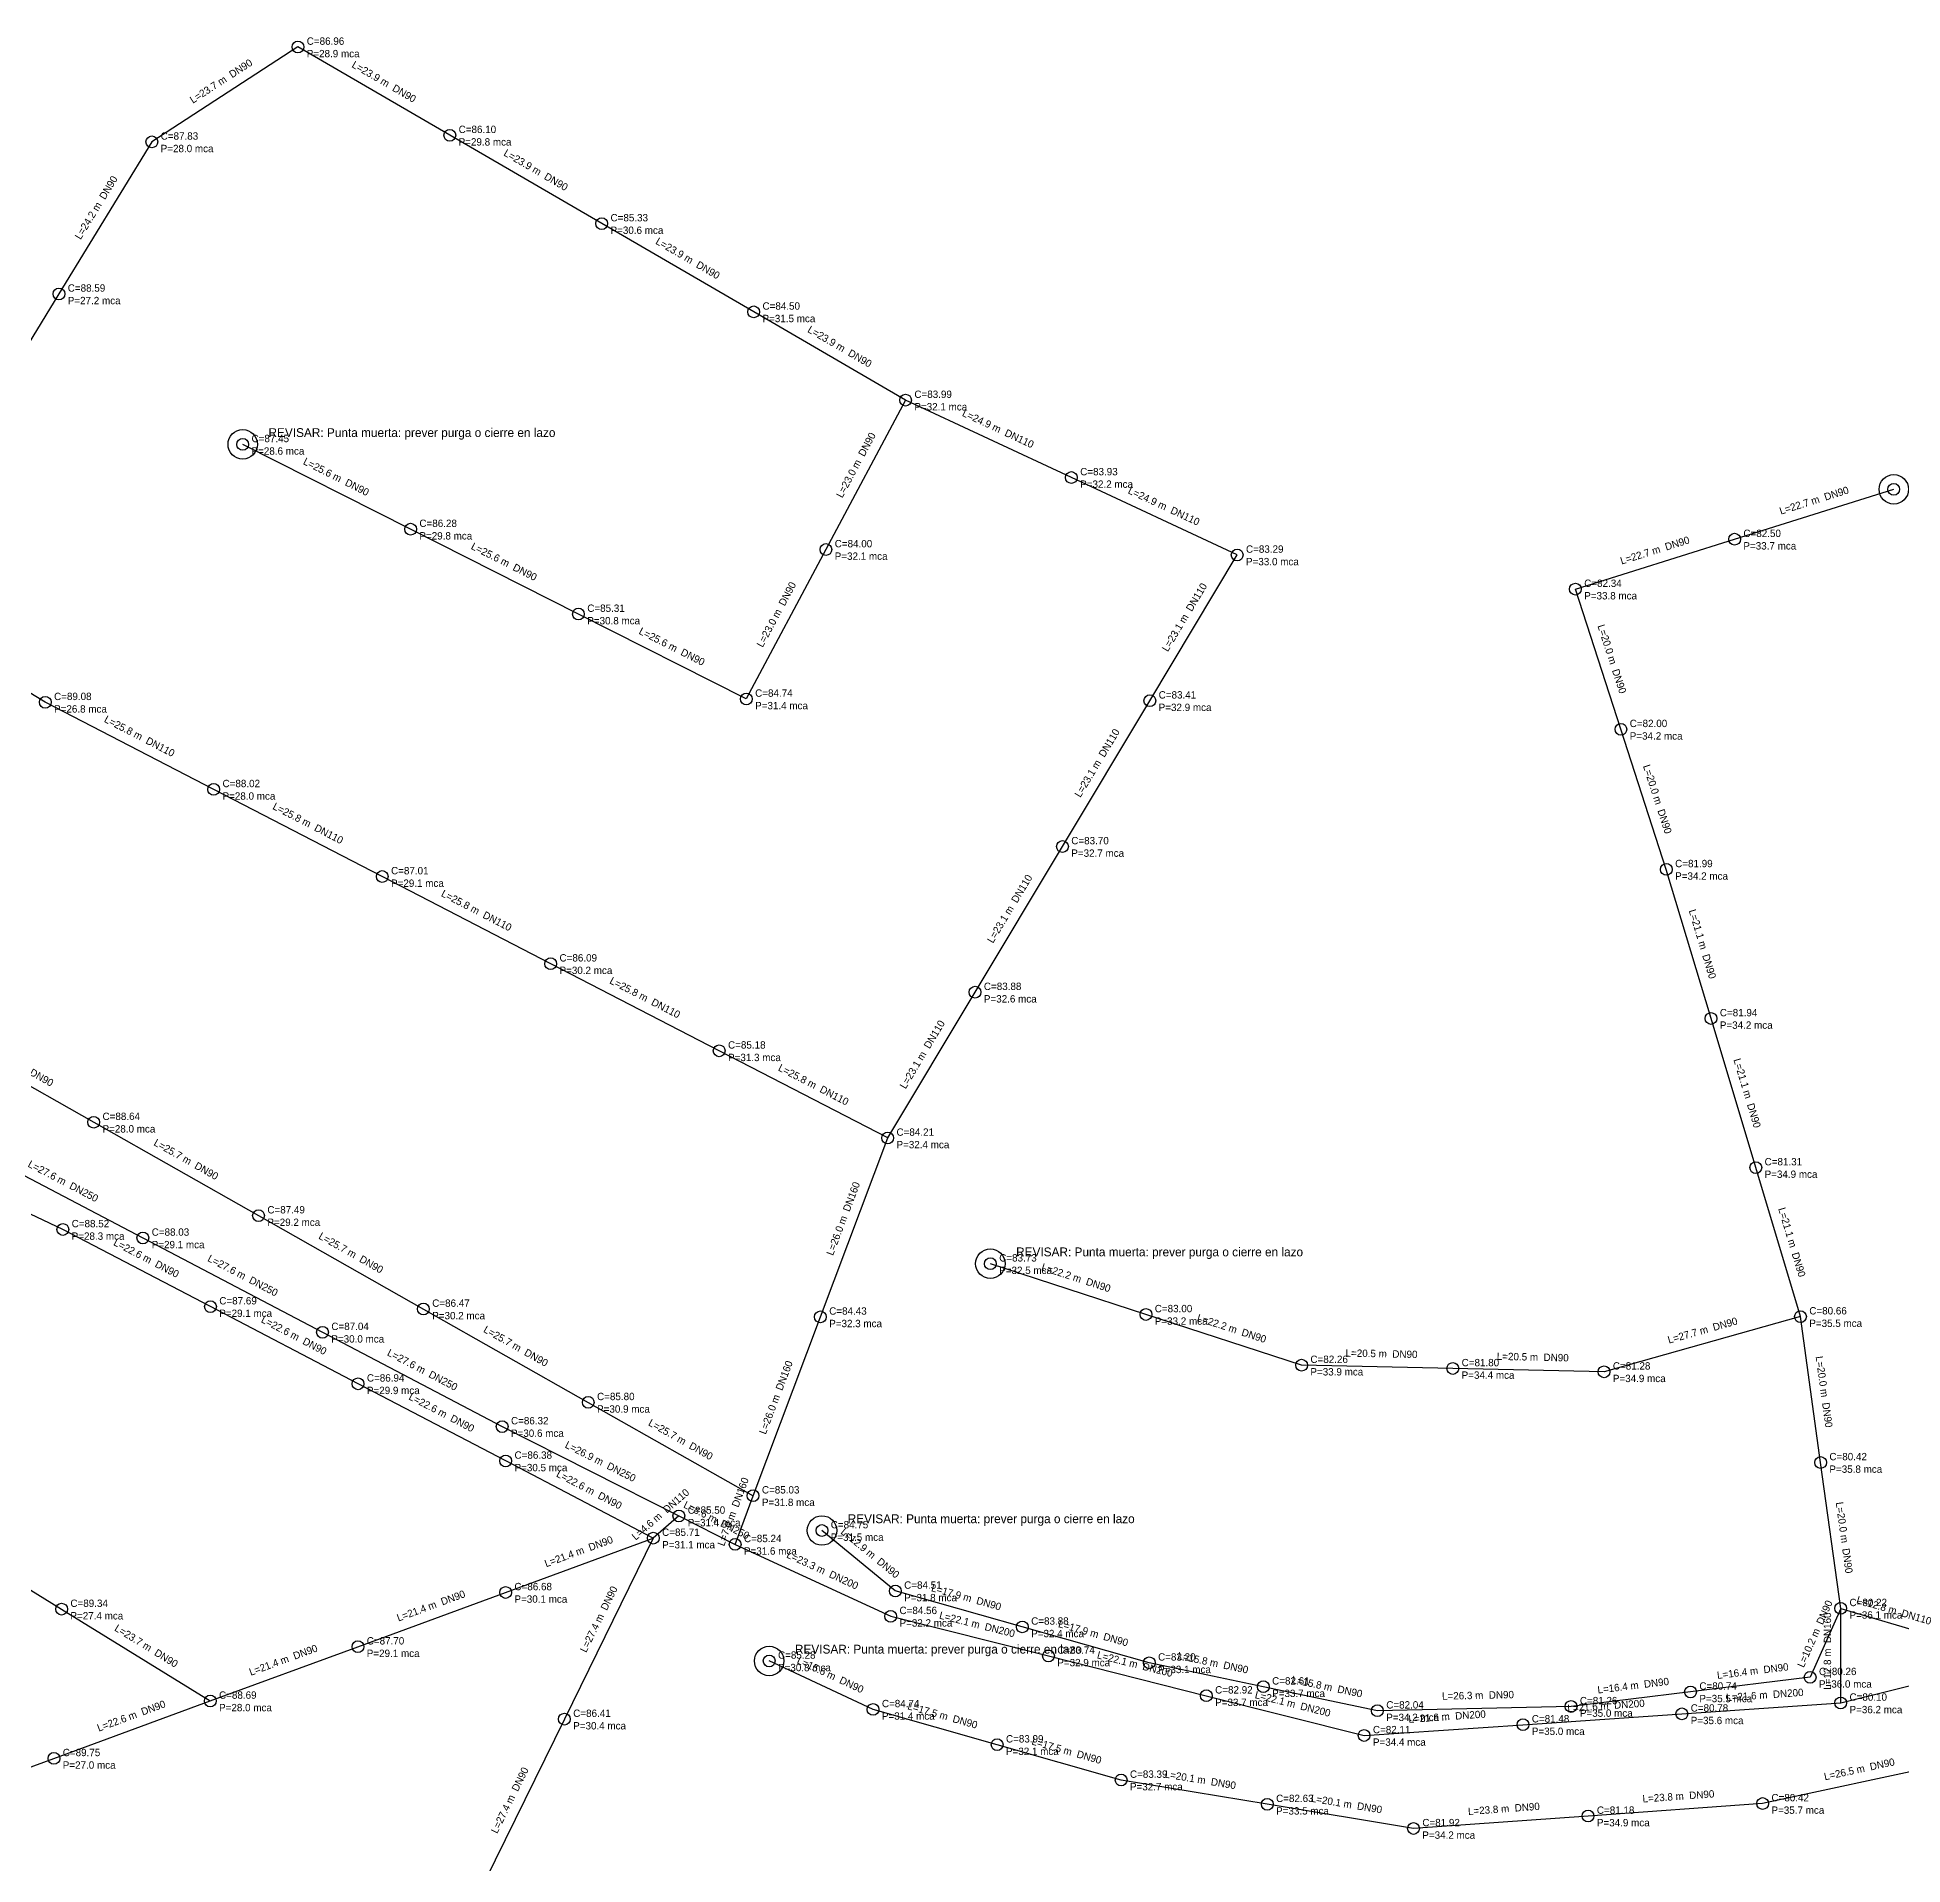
# Model space of a CAD drawing. Extents: x 308163 to 309183, y 8622711 to 8623256.
# Drawn here: x 308558.6 to 308812, y 8622874.6 to 8623122.8 of the extents above; entities that cross this region are included whole.
import ezdxf

# ---------------------------------------------------------------- set-up
doc = ezdxf.new("R2010")
doc.units = 0
for name, color, linetype in [('EPANET_NODO_P_25_35', 3, 'CONTINUOUS'), ('EPANET_NODO_P_mayor35', 4, 'CONTINUOUS'), ('EPANET_NODO_TXT', 7, 'CONTINUOUS'), ('EPANET_REVISAR', 6, 'CONTINUOUS'), ('EPANET_TUBO_DN110', 4, 'CONTINUOUS'), ('EPANET_TUBO_DN160', 3, 'CONTINUOUS'), ('EPANET_TUBO_DN200', 2, 'CONTINUOUS'), ('EPANET_TUBO_DN250', 1, 'CONTINUOUS'), ('EPANET_TUBO_DN90', 6, 'CONTINUOUS'), ('EPANET_TUBO_TXT', 8, 'CONTINUOUS')]:
    doc.layers.add(name, color=color, linetype=linetype)

msp = doc.modelspace()

# ---------------------------------------------------------------- linework, layer by layer
at = {"layer": 'EPANET_NODO_P_25_35'}
for centre in [(308593.99, 8623121.51), (308614.62, 8623109.52), (308574.15, 8623108.62), (308635.25, 8623097.52), (308561.53, 8623087.97), (308655.89, 8623085.53), (308676.52, 8623073.54), (308586.49, 8623067.53), (308699.04, 8623063.03), (308810.74, 8623061.43), (308609.29, 8623056.01), (308665.7, 8623053.25), (308789.12, 8623054.65), (308721.56, 8623052.51), (308767.5, 8623047.87), (308632.09, 8623044.48), (308654.89, 8623032.95), (308709.7, 8623032.71), (308559.67, 8623032.5), (308773.68, 8623028.83), (308582.55, 8623020.67), (308697.83, 8623012.91), (308605.44, 8623008.83), (308779.85, 8623009.8), (308628.32, 8622996.99), (308685.96, 8622993.12), (308785.92, 8622989.55), (308651.21, 8622985.16), (308566.25, 8622975.46), (308674.09, 8622973.32), (308792, 8622969.3), (308588.64, 8622962.77), (308562.06, 8622960.89), (308572.93, 8622959.74), (308688.04, 8622956.24), (308582.11, 8622950.41), (308611.03, 8622950.09), (308709.17, 8622949.35), (308597.33, 8622946.93), (308664.95, 8622949.02), (308730.31, 8622942.46), (308750.85, 8622942.01), (308771.39, 8622941.56), (308602.16, 8622939.93), (308633.42, 8622937.41), (308621.73, 8622934.12), (308622.21, 8622929.45), (308655.81, 8622924.73), (308645.73, 8622921.98), (308642.26, 8622918.97), (308665.16, 8622920), (308653.37, 8622918.12), (308622.2, 8622911.59), (308675.13, 8622911.79), (308561.89, 8622909.32), (308674.5, 8622908.35), (308692.38, 8622906.91), (308602.14, 8622904.22), (308658, 8622902.29), (308695.93, 8622902.96), (308709.62, 8622902.03), (308725.11, 8622898.78), (308582.08, 8622896.85), (308717.37, 8622897.56), (308630.18, 8622894.38), (308672.11, 8622895.7), (308740.61, 8622895.52), (308760.38, 8622893.63), (308688.96, 8622890.91), (308738.8, 8622892.16), (308560.85, 8622889.05), (308705.8, 8622886.11), (308725.65, 8622882.82), (308769.22, 8622881.22), (308745.51, 8622879.53)]:
    msp.add_circle(centre, 0.8, dxfattribs=at)
at = {"layer": 'EPANET_NODO_P_mayor35'}
for centre in [(308798.07, 8622949.05), (308800.8, 8622929.24), (308803.53, 8622909.43), (308799.38, 8622900.06), (308766.91, 8622896.1), (308783.14, 8622898.08), (308803.53, 8622896.58), (308781.96, 8622895.1), (308792.93, 8622882.92)]:
    msp.add_circle(centre, 0.8, dxfattribs=at)
at = {"layer": 'EPANET_REVISAR'}
for centre in [(308586.492, 8623067.534), (308810.742, 8623061.43), (308688.037, 8622956.245), (308665.163, 8622919.999), (308657.997, 8622902.286)]:
    msp.add_circle(centre, 2, dxfattribs=at)
at = {"layer": 'EPANET_TUBO_DN110'}
for p, q in [((308699.04, 8623063.03), (308676.52, 8623073.54)), ((308721.56, 8623052.51), (308699.04, 8623063.03)), ((308709.7, 8623032.71), (308721.56, 8623052.51)), ((308559.67, 8623032.5), (308536.28, 8623046.68)), ((308582.55, 8623020.67), (308559.67, 8623032.5)), ((308697.83, 8623012.91), (308709.7, 8623032.71)), ((308605.44, 8623008.83), (308582.55, 8623020.67)), ((308685.96, 8622993.12), (308697.83, 8623012.91)), ((308628.32, 8622996.99), (308605.44, 8623008.83)), ((308651.21, 8622985.16), (308628.32, 8622996.99)), ((308674.09, 8622973.32), (308685.96, 8622993.12)), ((308674.09, 8622973.32), (308651.21, 8622985.16)), ((308645.73, 8622921.98), (308642.26, 8622918.97)), ((308803.53, 8622909.43), (308815.84, 8622905.77))]:
    msp.add_line(p, q, dxfattribs=at)
at = {"layer": 'EPANET_TUBO_DN160'}
for p, q in [((308664.95, 8622949.02), (308674.09, 8622973.32)), ((308655.81, 8622924.73), (308664.95, 8622949.02)), ((308653.37, 8622918.12), (308655.81, 8622924.73)), ((308803.53, 8622896.58), (308803.53, 8622909.43)), ((308803.53, 8622896.58), (308830.39, 8622903.26))]:
    msp.add_line(p, q, dxfattribs=at)
at = {"layer": 'EPANET_TUBO_DN200'}
for p, q in [((308653.37, 8622918.12), (308674.5, 8622908.35)), ((308674.5, 8622908.35), (308695.93, 8622902.96)), ((308695.93, 8622902.96), (308717.37, 8622897.56)), ((308717.37, 8622897.56), (308738.8, 8622892.16)), ((308760.38, 8622893.63), (308781.96, 8622895.1)), ((308781.96, 8622895.1), (308803.53, 8622896.58)), ((308738.8, 8622892.16), (308760.38, 8622893.63))]:
    msp.add_line(p, q, dxfattribs=at)
at = {"layer": 'EPANET_TUBO_DN250'}
for p, q in [((308548.53, 8622972.55), (308572.93, 8622959.74)), ((308572.93, 8622959.74), (308597.33, 8622946.93)), ((308597.33, 8622946.93), (308621.73, 8622934.12)), ((308621.73, 8622934.12), (308645.73, 8622921.98)), ((308645.73, 8622921.98), (308653.37, 8622918.12))]:
    msp.add_line(p, q, dxfattribs=at)
at = {"layer": 'EPANET_TUBO_DN90'}
for p, q in [((308593.99, 8623121.51), (308574.15, 8623108.62)), ((308614.62, 8623109.52), (308593.99, 8623121.51)), ((308635.25, 8623097.52), (308614.62, 8623109.52)), ((308574.15, 8623108.62), (308561.53, 8623087.97)), ((308655.89, 8623085.53), (308635.25, 8623097.52)), ((308561.53, 8623087.97), (308548.9, 8623067.33)), ((308676.52, 8623073.54), (308655.89, 8623085.53)), ((308676.52, 8623073.54), (308665.7, 8623053.25)), ((308609.29, 8623056.01), (308586.49, 8623067.53)), ((308789.12, 8623054.65), (308810.74, 8623061.43)), ((308632.09, 8623044.48), (308609.29, 8623056.01)), ((308767.5, 8623047.87), (308789.12, 8623054.65)), ((308665.7, 8623053.25), (308654.89, 8623032.95)), ((308773.68, 8623028.83), (308767.5, 8623047.87)), ((308654.89, 8623032.95), (308632.09, 8623044.48)), ((308779.85, 8623009.8), (308773.68, 8623028.83)), ((308785.92, 8622989.55), (308779.85, 8623009.8)), ((308543.86, 8622988.14), (308566.25, 8622975.46)), ((308792, 8622969.3), (308785.92, 8622989.55)), ((308566.25, 8622975.46), (308588.64, 8622962.77)), ((308562.06, 8622960.89), (308539.63, 8622971.49)), ((308798.07, 8622949.05), (308792, 8622969.3)), ((308588.64, 8622962.77), (308611.03, 8622950.09)), ((308582.11, 8622950.41), (308562.06, 8622960.89)), ((308709.17, 8622949.35), (308688.04, 8622956.24)), ((308602.16, 8622939.93), (308582.11, 8622950.41)), ((308611.03, 8622950.09), (308633.42, 8622937.41)), ((308730.31, 8622942.46), (308709.17, 8622949.35)), ((308798.07, 8622949.05), (308771.39, 8622941.56)), ((308800.8, 8622929.24), (308798.07, 8622949.05)), ((308750.85, 8622942.01), (308730.31, 8622942.46)), ((308622.21, 8622929.45), (308602.16, 8622939.93)), ((308771.39, 8622941.56), (308750.85, 8622942.01)), ((308633.42, 8622937.41), (308655.81, 8622924.73)), ((308642.26, 8622918.97), (308622.21, 8622929.45)), ((308803.53, 8622909.43), (308800.8, 8622929.24)), ((308541.7, 8622921.8), (308561.89, 8622909.32)), ((308675.13, 8622911.79), (308665.16, 8622920)), ((308622.2, 8622911.59), (308642.26, 8622918.97)), ((308642.26, 8622918.97), (308630.18, 8622894.38)), ((308602.14, 8622904.22), (308622.2, 8622911.59)), ((308692.38, 8622906.91), (308675.13, 8622911.79)), ((308803.53, 8622909.43), (308799.38, 8622900.06)), ((308561.89, 8622909.32), (308582.08, 8622896.85)), ((308709.62, 8622902.03), (308692.38, 8622906.91)), ((308582.08, 8622896.85), (308602.14, 8622904.22)), ((308672.11, 8622895.7), (308658, 8622902.29)), ((308725.11, 8622898.78), (308709.62, 8622902.03)), ((308799.38, 8622900.06), (308783.14, 8622898.08)), ((308560.85, 8622889.05), (308582.08, 8622896.85)), ((308740.61, 8622895.52), (308725.11, 8622898.78)), ((308783.14, 8622898.08), (308766.91, 8622896.1)), ((308630.18, 8622894.38), (308618.09, 8622869.79)), ((308688.96, 8622890.91), (308672.11, 8622895.7)), ((308766.91, 8622896.1), (308740.61, 8622895.52)), ((308705.8, 8622886.11), (308688.96, 8622890.91)), ((308539.62, 8622881.25), (308560.85, 8622889.05)), ((308818.88, 8622888.5), (308792.93, 8622882.92)), ((308725.65, 8622882.82), (308705.8, 8622886.11)), ((308745.51, 8622879.53), (308725.65, 8622882.82)), ((308792.93, 8622882.92), (308769.22, 8622881.22)), ((308769.22, 8622881.22), (308745.51, 8622879.53))]:
    msp.add_line(p, q, dxfattribs=at)

# ---------------------------------------------------------------- texts
at = {"layer": 'EPANET_NODO_TXT'}
for s, p in [('C=86.96', (308595.19, 8623121.81)), ('P=28.9 mca', (308595.19, 8623120.11)), ('C=87.83', (308575.35, 8623108.92)), ('C=86.10', (308615.82, 8623109.82)), ('P=28.0 mca', (308575.35, 8623107.22)), ('P=29.8 mca', (308615.82, 8623108.12)), ('C=85.33', (308636.45, 8623097.82)), ('P=30.6 mca', (308636.45, 8623096.12)), ('C=88.59', (308562.73, 8623088.27)), ('P=27.2 mca', (308562.73, 8623086.57)), ('C=84.50', (308657.09, 8623085.83)), ('P=31.5 mca', (308657.09, 8623084.13)), ('C=83.99', (308677.72, 8623073.84)), ('P=32.1 mca', (308677.72, 8623072.14)), ('C=87.45', (308587.69, 8623067.83)), ('P=28.6 mca', (308587.69, 8623066.13)), ('C=83.93', (308700.24, 8623063.33)), ('P=32.2 mca', (308700.24, 8623061.63)), ('C=86.28', (308610.49, 8623056.31)), ('P=29.8 mca', (308610.49, 8623054.61)), ('C=84.00', (308666.9, 8623053.55)), ('C=83.29', (308722.76, 8623052.81)), ('C=82.50', (308790.32, 8623054.95)), ('P=33.7 mca', (308790.32, 8623053.25)), ('P=32.1 mca', (308666.9, 8623051.85)), ('P=33.0 mca', (308722.76, 8623051.11)), ('C=82.34', (308768.7, 8623048.17)), ('P=33.8 mca', (308768.7, 8623046.47)), ('C=85.31', (308633.29, 8623044.78)), ('P=30.8 mca', (308633.29, 8623043.08)), ('C=89.08', (308560.87, 8623032.8)), ('C=84.74', (308656.09, 8623033.25)), ('C=83.41', (308710.9, 8623033.01)), ('P=26.8 mca', (308560.87, 8623031.1)), ('P=31.4 mca', (308656.09, 8623031.55)), ('P=32.9 mca', (308710.9, 8623031.31)), ('C=82.00', (308774.88, 8623029.13)), ('P=34.2 mca', (308774.88, 8623027.43)), ('C=88.02', (308583.75, 8623020.97)), ('P=28.0 mca', (308583.75, 8623019.27)), ('C=83.70', (308699.03, 8623013.21)), ('P=32.7 mca', (308699.03, 8623011.51)), ('C=81.99', (308781.05, 8623010.1)), ('C=87.01', (308606.64, 8623009.13)), ('P=29.1 mca', (308606.64, 8623007.43)), ('P=34.2 mca', (308781.05, 8623008.4)), ('C=86.09', (308629.52, 8622997.29)), ('P=30.2 mca', (308629.52, 8622995.59)), ('C=83.88', (308687.16, 8622993.42)), ('P=32.6 mca', (308687.16, 8622991.72)), ('C=81.94', (308787.12, 8622989.85)), ('P=34.2 mca', (308787.12, 8622988.15)), ('C=85.18', (308652.41, 8622985.46)), ('P=31.3 mca', (308652.41, 8622983.76)), ('C=88.64', (308567.45, 8622975.76)), ('P=28.0 mca', (308567.45, 8622974.06)), ('C=84.21', (308675.29, 8622973.62)), ('P=32.4 mca', (308675.29, 8622971.92)), ('C=81.31', (308793.2, 8622969.6)), ('P=34.9 mca', (308793.2, 8622967.9)), ('C=87.49', (308589.84, 8622963.07)), ('C=88.52', (308563.26, 8622961.19)), ('P=28.3 mca', (308563.26, 8622959.49)), ('C=88.03', (308574.13, 8622960.04)), ('P=29.2 mca', (308589.84, 8622961.37)), ('P=29.1 mca', (308574.13, 8622958.34)), ('C=83.73', (308689.24, 8622956.54)), ('P=32.5 mca', (308689.24, 8622954.84)), ('C=87.69', (308583.31, 8622950.71)), ('P=29.1 mca', (308583.31, 8622949.01)), ('C=86.47', (308612.23, 8622950.39)), ('C=84.43', (308666.15, 8622949.32)), ('C=83.00', (308710.37, 8622949.65)), ('C=80.66', (308799.27, 8622949.35)), ('C=87.04', (308598.53, 8622947.23)), ('P=30.2 mca', (308612.23, 8622948.69)), ('P=32.3 mca', (308666.15, 8622947.62)), ('P=33.2 mca', (308710.37, 8622947.95)), ('P=35.5 mca', (308799.27, 8622947.65)), ('P=30.0 mca', (308598.53, 8622945.53)), ('C=82.26', (308731.51, 8622942.76)), ('C=81.80', (308752.05, 8622942.31)), ('C=81.28', (308772.59, 8622941.86)), ('C=86.94', (308603.36, 8622940.23)), ('P=33.9 mca', (308731.51, 8622941.06)), ('P=34.4 mca', (308752.05, 8622940.61)), ('P=34.9 mca', (308772.59, 8622940.16)), ('P=29.9 mca', (308603.36, 8622938.53)), ('C=85.80', (308634.62, 8622937.71)), ('C=86.32', (308622.93, 8622934.42)), ('P=30.9 mca', (308634.62, 8622936.01)), ('P=30.6 mca', (308622.93, 8622932.72)), ('C=86.38', (308623.41, 8622929.75)), ('C=80.42', (308802, 8622929.54)), ('P=30.5 mca', (308623.41, 8622928.05)), ('P=35.8 mca', (308802, 8622927.84)), ('C=85.03', (308657.01, 8622925.03)), ('C=85.50', (308646.93, 8622922.28)), ('P=31.8 mca', (308657.01, 8622923.33)), ('C=85.71', (308643.46, 8622919.27)), ('P=31.4 mca', (308646.93, 8622920.58)), ('C=84.75', (308666.36, 8622920.3)), ('P=31.5 mca', (308666.36, 8622918.6)), ('P=31.1 mca', (308643.46, 8622917.57)), ('C=85.24', (308654.57, 8622918.42)), ('P=31.6 mca', (308654.57, 8622916.72)), ('C=86.68', (308623.4, 8622911.89)), ('C=84.51', (308676.33, 8622912.09)), ('C=89.34', (308563.09, 8622909.62)), ('P=30.1 mca', (308623.4, 8622910.19)), ('C=84.56', (308675.7, 8622908.65)), ('P=31.8 mca', (308676.33, 8622910.39)), ('C=80.22', (308804.73, 8622909.73)), ('P=27.4 mca', (308563.09, 8622907.92)), ('P=32.2 mca', (308675.7, 8622906.95)), ('C=83.88', (308693.58, 8622907.21)), ('P=36.1 mca', (308804.73, 8622908.03)), ('C=87.70', (308603.34, 8622904.52)), ('P=32.4 mca', (308693.58, 8622905.51)), ('P=29.1 mca', (308603.34, 8622902.82)), ('C=85.28', (308659.2, 8622902.59)), ('P=30.8 mca', (308659.2, 8622900.89)), ('C=83.74', (308697.13, 8622903.26)), ('P=32.9 mca', (308697.13, 8622901.56)), ('C=83.20', (308710.82, 8622902.33)), ('P=33.1 mca', (308710.82, 8622900.63)), ('C=82.61', (308726.31, 8622899.08)), ('C=80.74', (308784.34, 8622898.38)), ('C=80.26', (308800.58, 8622900.36)), ('P=36.0 mca', (308800.58, 8622898.66)), ('C=88.69', (308583.28, 8622897.15)), ('C=84.74', (308673.31, 8622896)), ('C=82.92', (308718.57, 8622897.86)), ('P=33.7 mca', (308718.57, 8622896.16)), ('P=33.7 mca', (308726.31, 8622897.38)), ('C=82.04', (308741.81, 8622895.82)), ('C=81.26', (308768.11, 8622896.4)), ('P=35.5 mca', (308784.34, 8622896.68)), ('C=80.10', (308804.73, 8622896.88)), ('P=28.0 mca', (308583.28, 8622895.45)), ('C=86.41', (308631.38, 8622894.68)), ('P=31.4 mca', (308673.31, 8622894.3)), ('P=34.2 mca', (308741.81, 8622894.12)), ('C=81.48', (308761.58, 8622893.93)), ('P=35.0 mca', (308768.11, 8622894.7)), ('C=80.78', (308783.16, 8622895.4)), ('P=35.6 mca', (308783.16, 8622893.7)), ('P=36.2 mca', (308804.73, 8622895.18)), ('P=30.4 mca', (308631.38, 8622892.98)), ('C=83.99', (308690.16, 8622891.21)), ('C=82.11', (308740, 8622892.46)), ('P=34.4 mca', (308740, 8622890.76)), ('P=35.0 mca', (308761.58, 8622892.23)), ('C=89.75', (308562.05, 8622889.35)), ('P=32.1 mca', (308690.16, 8622889.51)), ('P=27.0 mca', (308562.05, 8622887.65)), ('C=83.39', (308707, 8622886.41)), ('P=32.7 mca', (308707, 8622884.71)), ('C=82.63', (308726.85, 8622883.12)), ('C=80.42', (308794.13, 8622883.22)), ('P=33.5 mca', (308726.85, 8622881.42)), ('C=81.18', (308770.42, 8622881.52)), ('P=35.7 mca', (308794.13, 8622881.52)), ('C=81.92', (308746.71, 8622879.83)), ('P=34.2 mca', (308746.71, 8622878.13)), ('P=34.9 mca', (308770.42, 8622879.82))]:
    msp.add_text(s, height=1, dxfattribs=at).set_placement(p)
at = {"layer": 'EPANET_REVISAR'}
for p in [(308589.992, 8623068.534), (308691.537, 8622957.245), (308668.663, 8622920.999), (308661.497, 8622903.286)]:
    msp.add_text('REVISAR: Punta muerta: prever purga o cierre en lazo', height=1.2, dxfattribs=at).set_placement(p)
at = {"layer": 'EPANET_TUBO_TXT'}
for s, rotation, p in [('L=23.7 m  DN90', 33.01, (308579.722, 8623113.791)), ('L=23.9 m  DN90', -30.16, (308601.206, 8623118.82)), ('L=23.9 m  DN90', -30.19, (308621.837, 8623106.826)), ('L=24.2 m  DN90', 58.57, (308564.468, 8623095.27)), ('L=23.9 m  DN90', -30.15, (308642.47, 8623094.829)), ('L=23.9 m  DN90', -30.16, (308663.106, 8623082.84)), ('L=24.9 m  DN110', -25.02, (308684.116, 8623071.43)), ('L=23.0 m  DN90', 61.93, (308667.921, 8623060.177)), ('L=25.6 m  DN90', -26.81, (308594.603, 8623064.888)), ('L=24.9 m  DN110', -25.04, (308706.637, 8623060.916)), ('L=22.7 m  DN90', 17.41, (308795.4, 8623057.982)), ('L=25.6 m  DN90', -26.83, (308617.404, 8623053.364)), ('L=22.7 m  DN90', 17.41, (308773.78, 8623051.202)), ('L=23.0 m  DN90', 61.96, (308657.108, 8623039.88)), ('L=23.1 m  DN110', 59.08, (308712.125, 8623039.289)), ('L=25.6 m  DN90', -26.83, (308640.204, 8623041.834)), ('L=20.0 m  DN90', -72.02, (308770.487, 8623042.879)), ('L=25.8 m  DN110', -27.34, (308567.577, 8623029.875)), ('L=23.1 m  DN110', 59.06, (308700.259, 8623019.49)), ('L=20.0 m  DN90', -72.04, (308776.663, 8623023.844)), ('L=25.8 m  DN110', -27.35, (308590.462, 8623018.041)), ('L=23.1 m  DN110', 59.04, (308688.388, 8622999.696)), ('L=25.8 m  DN110', -27.36, (308613.348, 8623006.202)), ('L=21.1 m  DN90', -73.31, (308782.884, 8623004.206)), ('L=25.8 m  DN110', -27.33, (308636.231, 8622994.365)), ('L=23.1 m  DN110', 59.06, (308676.519, 8622979.9)), ('L=25.7 m  DN90', -29.52, (308551.919, 8622985.07)), ('L=25.8 m  DN110', -27.36, (308659.118, 8622982.532)), ('L=21.1 m  DN90', -73.29, (308788.957, 8622983.956)), ('L=25.7 m  DN90', -29.54, (308574.31, 8622972.386)), ('L=27.6 m  DN250', -27.7, (308557.217, 8622969.457)), ('L=26.0 m  DN160', 69.39, (308666.666, 8622957.275)), ('L=21.1 m  DN90', -73.31, (308795.034, 8622963.706)), ('L=25.7 m  DN90', -29.52, (308596.699, 8622959.7)), ('L=22.6 m  DN90', -27.6, (308568.841, 8622958.813)), ('L=27.6 m  DN250', -27.7, (308581.617, 8622956.647)), ('L=22.2 m  DN90', -18.06, (308694.882, 8622955.376)), ('L=22.6 m  DN90', -27.6, (308588.891, 8622948.333)), ('L=25.7 m  DN90', -29.52, (308619.089, 8622947.02)), ('L=22.2 m  DN90', -18.05, (308716.016, 8622948.486)), ('L=27.7 m  DN90', 15.68, (308780.2, 8622945.384)), ('L=27.6 m  DN250', -27.7, (308606.017, 8622943.837)), ('L=26.0 m  DN160', 69.38, (308657.526, 8622932.981)), ('L=20.5 m  DN90', -1.26, (308736.27, 8622943.63)), ('L=20.5 m  DN90', -1.26, (308756.81, 8622943.18)), ('L=20.0 m  DN90', -82.15, (308800.13, 8622943.622)), ('L=22.6 m  DN90', -27.6, (308608.941, 8622937.853)), ('L=25.7 m  DN90', -29.52, (308641.479, 8622934.34)), ('L=26.9 m  DN250', -26.83, (308630.167, 8622931.309)), ('L=22.6 m  DN90', -27.6, (308628.991, 8622927.373)), ('L=7.0 m  DN160', 69.74, (308651.868, 8622917.804)), ('L=4.6 m  DN110', 40.94, (308639.865, 8622918.613)), ('L=8.6 m  DN250', -26.8, (308646.263, 8622923.167)), ('L=20.0 m  DN90', -82.15, (308802.86, 8622923.812)), ('L=12.9 m  DN90', -39.47, (308667.621, 8622919.657)), ('L=21.4 m  DN90', 20.2, (308627.708, 8622915.002)), ('L=23.3 m  DN200', -24.81, (308660.26, 8622916.367)), ('L=27.4 m  DN90', 63.84, (308633.14, 8622903.353)), ('L=17.9 m  DN90', -15.8, (308679.933, 8622911.782)), ('L=21.4 m  DN90', 20.17, (308607.648, 8622907.629)), ('L=10.2 m  DN90', 66.11, (308798.509, 8622901.303)), ('L=12.8 m  DN110', -16.56, (308805.598, 8622910.171)), ('L=23.7 m  DN90', -31.7, (308568.976, 8622906.472)), ('L=22.1 m  DN200', -14.12, (308681.023, 8622908.05)), ('L=17.9 m  DN90', -15.8, (308697.178, 8622906.903)), ('L=12.8 m  DN160', 90, (308802.23, 8622898.355)), ('L=21.4 m  DN90', 20.17, (308587.588, 8622900.259)), ('L=15.6 m  DN90', -25.03, (308661.673, 8622902.009)), ('L=22.1 m  DN200', -14.14, (308702.458, 8622902.656)), ('L=15.8 m  DN90', -11.85, (308713.384, 8622902.568)), ('L=16.4 m  DN90', 6.95, (308786.795, 8622899.835)), ('L=15.8 m  DN90', -11.88, (308728.88, 8622899.315)), ('L=16.4 m  DN90', 6.96, (308770.56, 8622897.855)), ('L=22.6 m  DN90', 20.17, (308566.943, 8622892.674)), ('L=22.1 m  DN200', -14.14, (308723.894, 8622897.257)), ('L=26.3 m  DN90', 1.26, (308749.392, 8622897.014)), ('L=21.6 m  DN200', 3.9, (308766.442, 8622895.346)), ('L=21.6 m  DN200', 3.93, (308788.017, 8622896.819)), ('L=17.5 m  DN90', -15.87, (308676.716, 8622895.742)), ('L=21.6 m  DN200', 3.9, (308744.862, 8622893.876)), ('L=17.5 m  DN90', -15.91, (308693.563, 8622890.95)), ('L=27.4 m  DN90', 63.82, (308621.053, 8622878.764)), ('L=20.1 m  DN90', -9.41, (308711.656, 8622886.457)), ('L=26.5 m  DN90', 12.14, (308801.389, 8622886.069)), ('L=20.1 m  DN90', -9.41, (308731.511, 8622883.167)), ('L=23.8 m  DN90', 4.1, (308776.653, 8622883.056)), ('L=23.8 m  DN90', 4.08, (308752.944, 8622881.363))]:
    msp.add_text(s, height=1, rotation=rotation, dxfattribs=at).set_placement(p)

doc.saveas('drawing.dxf')
